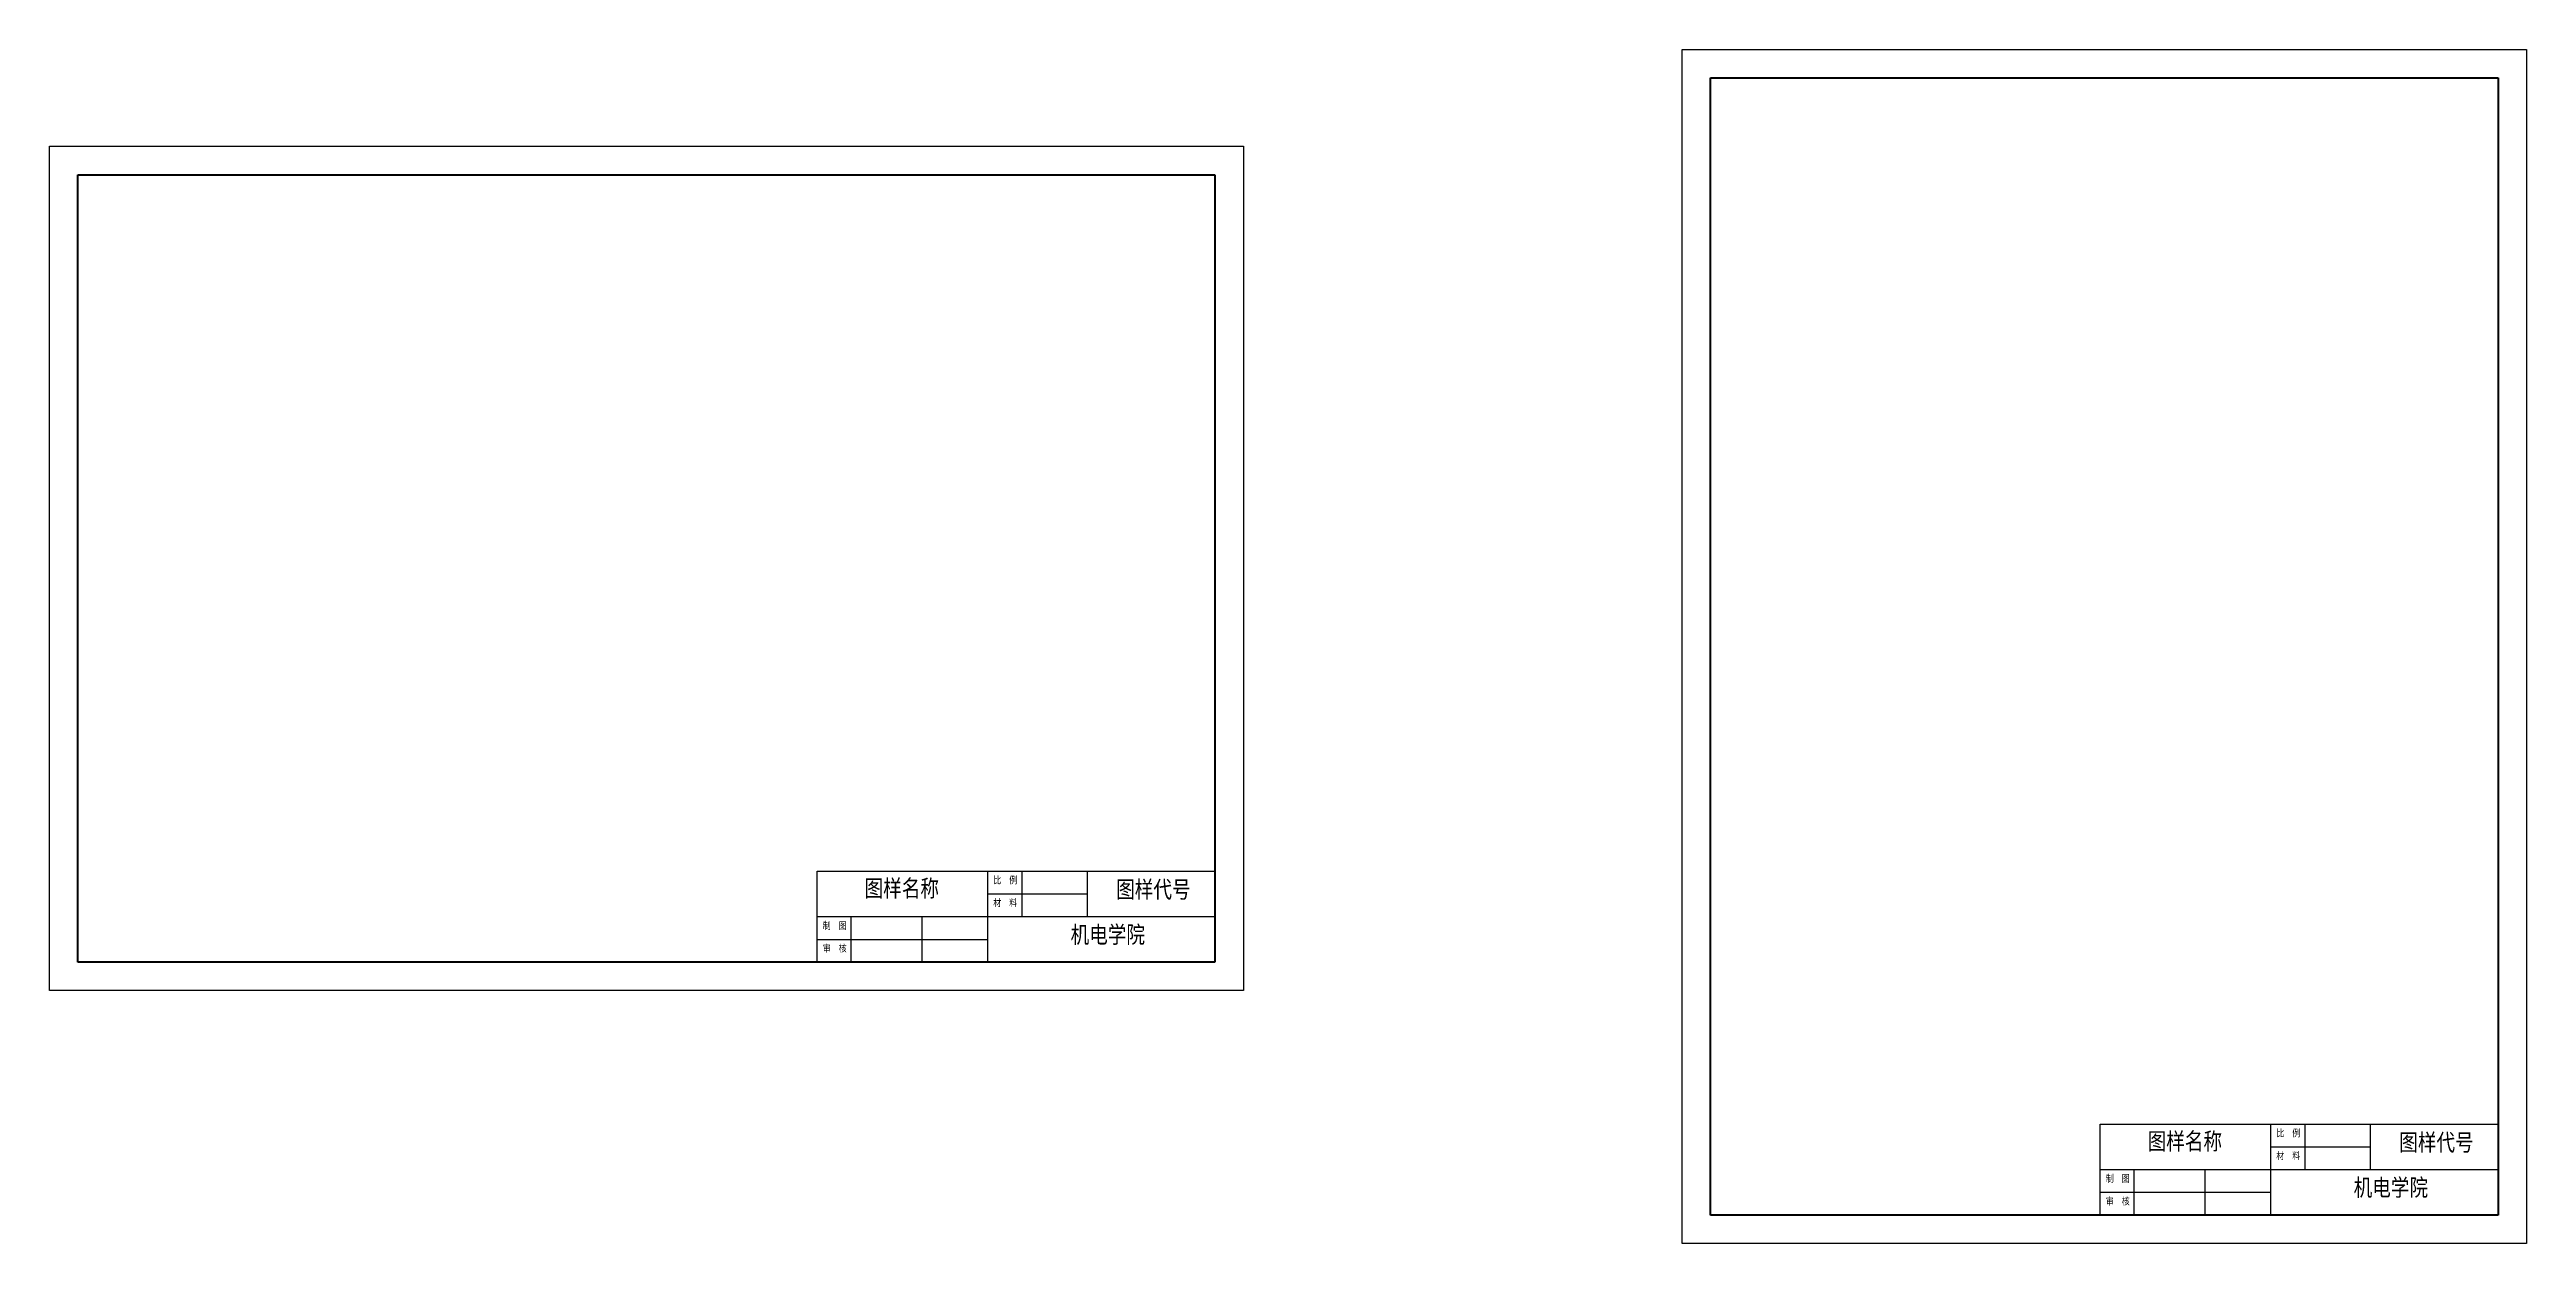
# Model space of a CAD drawing. Header units: millimetres. Extents: x 4510 to 5382, y 1657 to 2744.
# Drawn here: x 4510 to 5382, y 2324 to 2744 of the extents above; entities that cross this region are included whole.
import ezdxf

# ---------------------------------------------------------------- set-up
doc = ezdxf.new("R2010")
doc.units = ezdxf.units.MM
doc.layers.add('总内框线', color=7, linetype='Continuous', lineweight=50)
doc.layers.add('总外框线', color=7, linetype='Continuous', lineweight=30)
doc.styles.add('字体2', font='gbenor.shx', dxfattribs={"width": 0.8, "bigfont": 'gbcbig.shx'})

msp = doc.modelspace()

# ---------------------------------------------------------------- linework, layer by layer
for p, q in [((4864.41, 2699.72), (4920.41, 2699.72)), ((4920.41, 2699.72), (4920.41, 2519.72)), ((4920.41, 2478.72), (4920.41, 2422.72)), ((4780.41, 2454.72), (4920.41, 2454.72)), ((4780.41, 2422.72), (4780.41, 2454.72)), ((4840.41, 2454.72), (4840.41, 2422.72)), ((4852.41, 2454.72), (4852.41, 2438.72)), ((4875.41, 2454.72), (4875.41, 2438.72)), ((4840.41, 2446.72), (4875.41, 2446.72)), ((4780.41, 2438.72), (4920.41, 2438.72)), ((4792.41, 2422.72), (4792.41, 2438.72)), ((4817.41, 2422.72), (4817.41, 2438.72)), ((4920.41, 2422.72), (4740.41, 2422.72)), ((4780.41, 2430.72), (4840.41, 2430.72)), ((5371.78, 2389.74), (5371.78, 2333.74)), ((5231.78, 2365.74), (5371.78, 2365.74)), ((5231.78, 2333.74), (5231.78, 2365.74)), ((5291.78, 2365.74), (5291.78, 2333.74)), ((5303.78, 2365.74), (5303.78, 2349.74)), ((5326.78, 2365.74), (5326.78, 2349.74)), ((5291.78, 2357.74), (5326.78, 2357.74)), ((5231.78, 2349.74), (5371.78, 2349.74)), ((5243.78, 2333.74), (5243.78, 2349.74)), ((5268.78, 2333.74), (5268.78, 2349.74)), ((5231.78, 2341.74), (5291.78, 2341.74)), ((5371.78, 2333.74), (5191.78, 2333.74))]:
    msp.add_line(p, q)
at = {"layer": '总内框线'}
for p, q in [((5094.78, 2733.74), (5371.78, 2733.74)), ((5094.78, 2333.74), (5094.78, 2733.74)), ((5371.78, 2733.74), (5371.78, 2333.74)), ((4520.41, 2422.72), (4520.41, 2699.72)), ((4520.41, 2699.72), (4920.41, 2699.72)), ((4920.41, 2699.72), (4920.41, 2422.72)), ((4920.41, 2422.72), (4520.41, 2422.72)), ((5371.78, 2333.74), (5094.78, 2333.74))]:
    msp.add_line(p, q, dxfattribs=at)
at = {"layer": '总外框线'}
for p, q in [((5084.78, 2743.74), (5381.78, 2743.74)), ((5084.78, 2323.74), (5084.78, 2743.74)), ((5381.78, 2743.74), (5381.78, 2323.74)), ((4510.41, 2412.72), (4510.41, 2709.72)), ((4510.41, 2709.72), (4930.41, 2709.72)), ((4930.41, 2709.72), (4930.41, 2412.72)), ((4930.41, 2412.72), (4510.41, 2412.72)), ((5381.78, 2323.74), (5084.78, 2323.74))]:
    msp.add_line(p, q, dxfattribs=at)

# ---------------------------------------------------------------- texts
at = {"width": 93.0193, "attachment_point": 1, "style": '字体2'}
for s, insert, char_height in [('{\\fSimSun|b0|i0|c134|p2;图样名称}', (4797.14, 2451.68), 6), ('{\\fSimSun|b0|i0|c134|p2;比\u3000例}', (4842.42, 2452.82), 2.5), ('{\\fSimSun|b0|i0|c134|p2;图样代号}', (4885.65, 2451.28), 6), ('{\\fSimSun|b0|i0|c134|p2;材\u3000料}', (4842.42, 2444.82), 2.5), ('{\\fSimSun|b0|i0|c134|p2;制\u3000图}', (4782.42, 2436.82), 2.5), ('{\\fSimSun|b0|i0|c134|p2;机电学院}', (4869.6, 2435.41), 6), ('{\\fSimSun|b0|i0|c134|p2;审\u3000核}', (4782.42, 2428.82), 2.5), ('{\\fSimSun|b0|i0|c134|p2;图样名称}', (5248.51, 2362.71), 6), ('{\\fSimSun|b0|i0|c134|p2;比\u3000例}', (5293.79, 2363.84), 2.5), ('{\\fSimSun|b0|i0|c134|p2;图样代号}', (5337.03, 2362.3), 6), ('{\\fSimSun|b0|i0|c134|p2;材\u3000料}', (5293.79, 2355.84), 2.5), ('{\\fSimSun|b0|i0|c134|p2;制\u3000图}', (5233.79, 2347.84), 2.5), ('{\\fSimSun|b0|i0|c134|p2;机电学院}', (5320.98, 2346.43), 6), ('{\\fSimSun|b0|i0|c134|p2;审\u3000核}', (5233.79, 2339.84), 2.5)]:
    msp.add_mtext(s, dxfattribs=dict(at, insert=insert, char_height=char_height))

doc.saveas('drawing.dxf')
